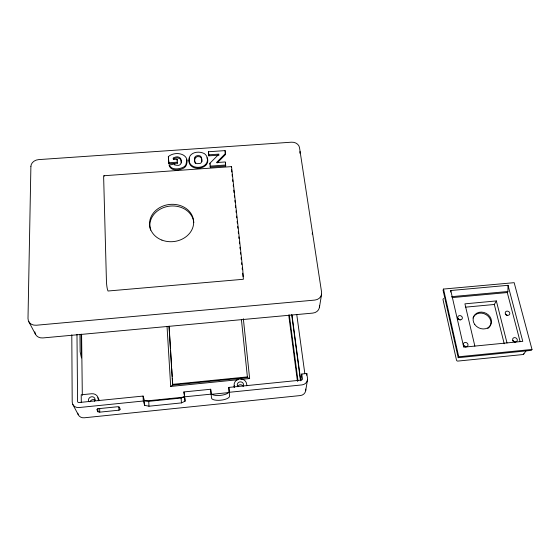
<?xml version="1.0" encoding="UTF-8"?>
<svg xmlns="http://www.w3.org/2000/svg" width="560" height="560" viewBox="0 0 560 560"><rect width="100%" height="100%" fill="white"/><g stroke="black" fill="none" stroke-linecap="round" stroke-linejoin="round"><path stroke-width="0.84" d="M231.476 167.279L231.532 166.607L242.795 269.962L243.376 279.272L107.975 291.011L107.387 289.114A6.461 0.749 84.9 0 1 106.449 281.617L103.663 177.765A6.118 0.658 84.2 0 1 104.209 176.085M450.772 292.068L450.772 290.514L508.032 285.32L522.774 341.362L463.736 347.179L450.772 290.514M520.142 341.705L507.283 292.551L507.892 291.515L508.032 285.32M299.859 153.223L300.013 151.487M189.147 160.244L189.504 158.137M312.228 234.094L312.41 232.666M76.979 334.362L77.595 401.422A1.379 1.218 -27.3 0 0 78.953 402.535L143.066 396.067L143.29 401.016L144.648 405.328L148.974 406.224L181.44 402.906L185.066 401.198L183.904 391.944L210.672 389.249L211.512 398.055A9.051 3.101 -6 0 0 220.773 400.197A9.051 3.101 -6 0 0 229.523 396.221L229.299 392.287L301.945 384.909A6.405 6.006 8.7 0 0 307.482 378.266L306.824 373.499L301.77 374.003L300.769 380.814L291.977 315.014M306.558 375.2L306.824 373.499M305.697 390.67L307.468 379.904M319.438 307.342L321.601 294.217M443.513 289.058L443.051 290.115L458.206 357.693L531.314 350.385L532 349.447L514.164 282.674L443.513 289.058L458.724 356.769L458.206 357.693M504.224 343.756L494.319 304.479L496.342 300.93L464.926 303.842L474.873 346.15M523.656 354.172L526.211 350.623M217.14 162.974L225.449 154.574L225.099 150.605L208.481 151.76L208.838 155.848L219.037 155.134M225.407 153.559L216.496 162.568L225.33 161.945L225.694 166.033L210.266 167.139L209.93 163.233L218.988 154.119L208.768 154.833L208.481 151.76M167.041 326.466L170.695 386.442L172.76 385.07L247.464 377.615L249.641 378.553L243.341 318.703M177.044 159.18L177.394 163.205L168.903 163.807L168.343 156.625C175.581 150.304 191.296 153.993 186.032 165.718A7.651 6.244 -3.6 0 1 183.778 168.056C179.354 170.436 170.513 171.472 169.169 165.158L174.433 164.01L175.637 165.186L178.521 165.361A3.472 2.835 -3.6 0 0 180.474 164.255C182.259 161.833 181.328 156.947 177.793 156.87A5.782 4.711 -3.7 0 0 175.133 157.206L173.271 158.081L173.369 159.439L177.044 159.18L177.17 160.195M118.937 410.186L120.309 409.514L119.357 407.099L117.558 406.742L98.161 408.716L96.81 409.402L97.93 411.803L99.75 412.153L118.937 410.186L118.832 406.924M143.066 396.067L144.424 400.428L148.736 401.345L181.118 398.055L184.737 396.34M143.29 401.016L79.002 407.547A6.888 6.097 -27.3 0 1 72.205 401.968L71.792 334.845M184.24 396.858L211.078 394.135M145.306 401.051L184.38 397.082M211.302 394.352L229.537 392.497M169.001 326.263L172.606 384.356L247.464 376.894L247.464 377.615L241.43 319.655M458.724 356.769L532 349.447M170.695 386.442L238.364 379.68M240.961 379.414L249.641 378.553M210.672 389.249L211.113 393.211A9.03 3.136 -5.9 0 0 220.353 395.395A9.03 3.136 -5.9 0 0 229.075 391.391L228.844 387.415L301.301 380.1A1.281 1.204 8.7 0 0 302.414 378.777L301.77 374.003M465.752 307.139L494.319 304.479M451.633 296.667L507.892 291.515M452.018 297.619L507.283 292.551M225.652 165.032L210.203 166.131L210.266 167.139M103.922 175.742L231.532 166.607M168.763 162.792L177.268 162.197L177.394 163.205M195.426 163.534C193.186 160.503 195.335 155.288 199.514 156.73A3.185 2.604 -2.1 0 1 201.229 157.878L202.041 161.441M169.169 165.158C171.752 170.401 179.298 169.267 183.659 167.055A7.665 6.251 -3.5 0 0 185.927 164.71L186.795 160.503M28.644 321.426L35.455 334.222M72.779 404.397L78.274 414.729M206.941 157.766L207.27 158.851M186.459 159.418L186.746 160.426M496.342 300.93L507.017 342.986M172.606 384.356L172.76 385.07L172.333 378.147M183.904 391.944L184.457 394.877M189.077 160.447C189.672 170.478 208.509 169.162 207.389 159.04M168.343 156.625L168.903 163.807M296.765 314.573L304.794 373.394M291.697 314.685L300.461 380.352M289.31 314.951L298.004 380.793M288.715 315.007L297.458 381.395M174.433 164.01L174.559 165.018M173.271 158.081L173.404 159.096L175.266 158.228A5.768 4.704 -3.7 0 1 177.919 157.885L180.6 159.229L181.433 162.981M231.539 169.393L231.819 171.99M232.099 174.587L232.288 176.316M232.659 179.774L232.848 181.51M233.219 184.968L233.401 186.697M233.779 190.162L234.059 192.752M234.339 195.349L234.521 197.078M234.892 200.543L235.081 202.272M235.452 205.73L235.641 207.459M236.012 210.924L236.201 212.653M236.572 216.111L236.761 217.847M237.132 221.305L237.321 223.034M237.692 226.492L237.874 228.228M238.252 231.686L238.434 233.415M238.812 236.88L238.994 238.609M239.365 242.067L239.554 243.796M239.925 247.261L240.114 248.99M240.485 252.448L240.674 254.177M241.045 257.642L241.234 259.371M241.605 262.829L241.794 264.565M242.165 268.023L242.354 269.752M242.725 273.217L243.096 276.675M225.449 154.574L225.099 150.605M225.372 162.953L225.694 166.033M246.855 385.812L246.687 384.188A6.314 5.922 -6.1 0 0 239.813 378.945A6.314 5.922 -6.1 0 0 234.115 385.455L234.276 387.079M228.844 387.415L229.299 392.287M208.768 154.833L208.838 155.848M209.93 163.233L209.993 164.241M184.849 397.957L185.066 401.198M181.118 398.055L181.44 402.906M169.106 326.207L170.499 348.712M170.611 350.448L171.633 366.891M171.738 368.627L172.221 376.418M148.736 401.345L148.974 406.224M144.424 400.428L144.648 405.328M99.68 408.877L99.75 412.153M98.308 400.806L98.273 399.133A6.671 5.943 -26.5 0 0 91.644 393.75L81.207 394.793L81.298 402.654M97.86 408.527L97.93 411.803M81.592 334.341L82.313 395.332M81.186 334.124L81.459 357.945L80.143 351.813L79.954 334.32M319.494 305.928A7.714 6.93 8.4 0 1 312.83 313.089L42.938 337.932A8.351 7.112 -22 0 1 34.825 331.877M150.626 230.16A22.022 18.627 -6.1 0 1 168.196 206.339A22.022 18.627 -6.1 0 1 193.788 222.691M443.765 298.599A1.162 1.001 22.8 0 0 443.03 299.705L456.491 360.094A1.211 1.071 29.1 0 0 457.891 361.081L522.956 354.543A1.211 1.036 32 0 0 523.838 353.64M472.997 318.017A9.443 8.127 27.1 0 1 486.248 314.713A9.443 8.127 27.1 0 1 488.684 327.754M488.25 328.132A9.443 8.127 27.1 0 1 487.781 328.482M463.351 345.737A2.408 2.107 28.3 0 1 465.78 346.885M512.68 340.935A2.408 2.065 30.7 0 1 514.878 342.489M505.33 314.608A2.366 2.009 28.1 0 1 507.157 315.581M457.828 319.06A2.359 2.051 25.5 0 1 460.124 320.04M89.075 401.779A3.339 2.975 -26.5 0 1 89.551 397.733A3.339 2.975 -26.5 0 1 93.891 397.32A3.339 2.975 -26.5 0 1 94.444 401.268M237.965 386.736A3.157 2.961 -6.1 0 1 238.112 382.823A3.157 2.961 -6.1 0 1 242.256 382.403A3.157 2.961 -6.1 0 1 243.18 386.204M97.755 397.747A6.629 5.915 -26.7 0 1 99.211 400.582M234.192 387.352A6.272 5.894 -6.3 0 1 234.402 385.721M77.777 413.182A6.671 5.943 -28.4 0 0 84.308 417.788L300.335 395.556A6.209 5.859 8.7 0 0 305.711 389.067M90.02 401.737A3.311 2.954 -26.8 0 1 95.41 400.309M237.545 386.666A3.129 2.94 -6.4 0 1 243.145 386.099M30.898 166.313L28 318.521A8.624 7.287 -21.2 0 0 36.365 325.234L314.797 300.083A7.952 7.084 8.4 0 0 321.601 292.285L299.502 147.588A7.28 5.929 5 0 0 291.417 142.198L38.71 159.607A7.777 6.132 -12.1 0 0 30.898 166.313M189.154 158.13C185.871 173.544 214.284 170.107 206.395 155.785A8.19 6.685 -2 0 0 204.253 153.58C199.388 150.92 190.561 151.788 189.154 158.13M194.621 158.053L194.698 161.07L195.328 162.526A3.234 2.646 -2.1 0 0 197.071 163.66L200.109 163.443A3.248 2.653 -2.1 0 0 201.6 162.05L201.929 159.404L201.145 156.863A3.192 2.604 -2.1 0 0 199.423 155.715C197.575 155.239 194.964 155.883 194.621 158.053M161.91 240.1A22.092 18.669 -6 0 0 193.613 221.074A22.092 18.669 -6 0 0 159.292 207.865A22.092 18.669 -6 0 0 161.91 240.1M463.715 345.66A2.429 2.121 28.1 0 0 467.796 345.793A2.429 2.121 28.1 0 0 465.486 342.433A2.429 2.121 28.1 0 0 463.715 345.66M458.129 318.703A2.38 2.065 25.4 0 0 462.147 318.836A2.38 2.065 25.4 0 0 459.886 315.581A2.38 2.065 25.4 0 0 458.129 318.703M512.974 340.662A2.429 2.079 30.5 0 0 517.034 341.061A2.429 2.079 30.5 0 0 514.892 337.617A2.429 2.079 30.5 0 0 512.974 340.662M505.638 314.202A2.387 2.023 28 0 0 509.621 314.342A2.387 2.023 28 0 0 507.29 311.115A2.387 2.023 28 0 0 505.638 314.202M474.768 324.499A9.464 8.141 27.1 0 0 490.651 324.989A9.464 8.141 27.1 0 0 481.495 312.102A9.464 8.141 27.1 0 0 474.768 324.499"/></g></svg>
